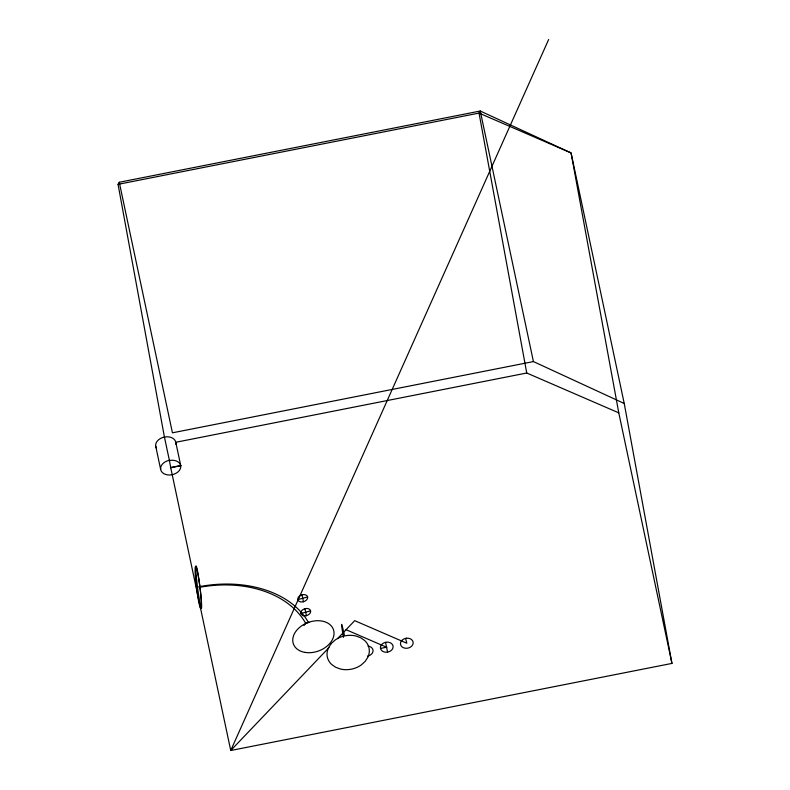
<?xml version="1.0" encoding="UTF-8"?>
<svg xmlns="http://www.w3.org/2000/svg" width="790" height="790" viewBox="0 0 790 790"><rect width="100%" height="100%" fill="white"/><g stroke="black" fill="none" stroke-linecap="round" stroke-linejoin="round"><path stroke-width="1.19" d="M548.655 39.5L230.739 750.5L671.944 663.412L624.238 403.493L571.071 152.934L480.251 111.015L119.27 182.263L118.056 184.347L164.429 437.048L169.416 460.511A10.221 7.337 -12 0 1 180.762 465.754L175.785 442.281L526.742 373.008L618.777 412.854L671.944 663.412M329.045 647.543L230.739 750.5L199.08 601.299M337.587 638.596L354.71 620.663L406.82 643.228L405.606 638.409M297.791 599.62L307.646 596.944A5.115 3.545 -18.2 0 0 299.617 595.937A5.115 3.545 -18.2 0 0 300.901 601.96A5.115 3.545 -18.2 0 0 307.646 596.944M300.753 613.544A5.115 3.545 -18.2 0 1 306.234 608.488A5.115 3.545 -18.2 0 1 310.302 612.783A5.115 3.545 -18.2 0 1 302.708 615.607L300.753 613.544L310.598 610.858M367.528 656.056L368.663 655.809A6.389 5.007 -10.2 0 0 373.048 650.456A6.389 5.007 -10.2 0 0 368.041 646.131M118.056 184.347L479.036 113.088L571.071 152.934L618.777 412.854M624.238 403.493L533.418 361.573L172.437 432.821L119.27 182.263M170.689 467.522L180.722 465.537A10.221 7.337 -12 0 1 172.023 474.741A10.221 7.337 -12 0 1 160.666 469.497L155.729 446.241M160.666 469.497A10.221 7.337 -12 0 1 169.366 460.303L170.739 467.729L180.762 465.754M380.533 648.422L380.721 649.153A6.389 5.007 -10.2 0 0 387.09 652.194L388.719 651.849A6.389 5.007 -10.2 0 0 393.005 645.855A6.389 5.007 -10.2 0 0 386.438 642.181L384.809 642.527A6.389 5.007 -10.2 0 0 380.425 647.879L380.533 648.422L386.764 647.188M346.089 629.699L386.567 647.227M533.418 361.573L480.251 111.015L479.036 113.088L526.742 373.008M301.978 594.801L303.459 601.763M304.93 608.725L306.411 615.677M170.739 467.729L198.567 598.889M385.55 642.369L387.584 652.096M156.42 448.049A10.221 7.337 -12 0 1 164.429 437.048A10.221 7.337 -12 0 1 175.785 444.217M199.396 587.375A102.216 73.391 -12 0 1 305.691 623.31M343.472 637.332A102.216 1.412 78.8 0 1 344.46 635.427M198.705 586.802A102.216 71.14 -10.4 0 1 308.367 622.372M201.075 598.178A21.281 1.748 82.9 0 1 198.083 598.445A21.281 1.748 82.9 0 1 195.565 566.489A21.281 1.748 82.9 0 1 200.996 597.22M303.992 625.542A5.115 3.545 -18.2 0 1 309.186 622.411M331.178 643.623L328.492 647.741A20.994 16.857 -12.2 0 0 331.612 664.43L335.582 667.224L340.411 669.021A21.478 17.242 -12.2 0 0 361.336 664.894L365.168 661.388L367.854 657.27A20.994 16.857 -12.2 0 0 364.733 640.581L360.763 637.787L355.935 635.99A21.478 17.242 -12.2 0 0 335.009 640.117L331.178 643.623M406.495 638.221L404.865 638.567A6.389 5.007 -10.2 0 0 400.57 644.571A6.389 5.007 -10.2 0 0 407.146 648.244L408.776 647.889A6.389 5.007 -10.2 0 0 413.061 641.895A6.389 5.007 -10.2 0 0 406.495 638.221M196.275 575.9A21.281 1.205 82.8 0 0 201.351 608.162A21.281 1.205 82.8 0 0 198.537 577.135A21.281 1.205 82.8 0 0 196.275 575.9M304.989 652.402A21.281 15.178 -20 0 0 333.933 631.635A21.281 15.178 -20 0 0 301.247 626.105A21.281 15.178 -20 0 0 304.989 652.402"/></g></svg>
